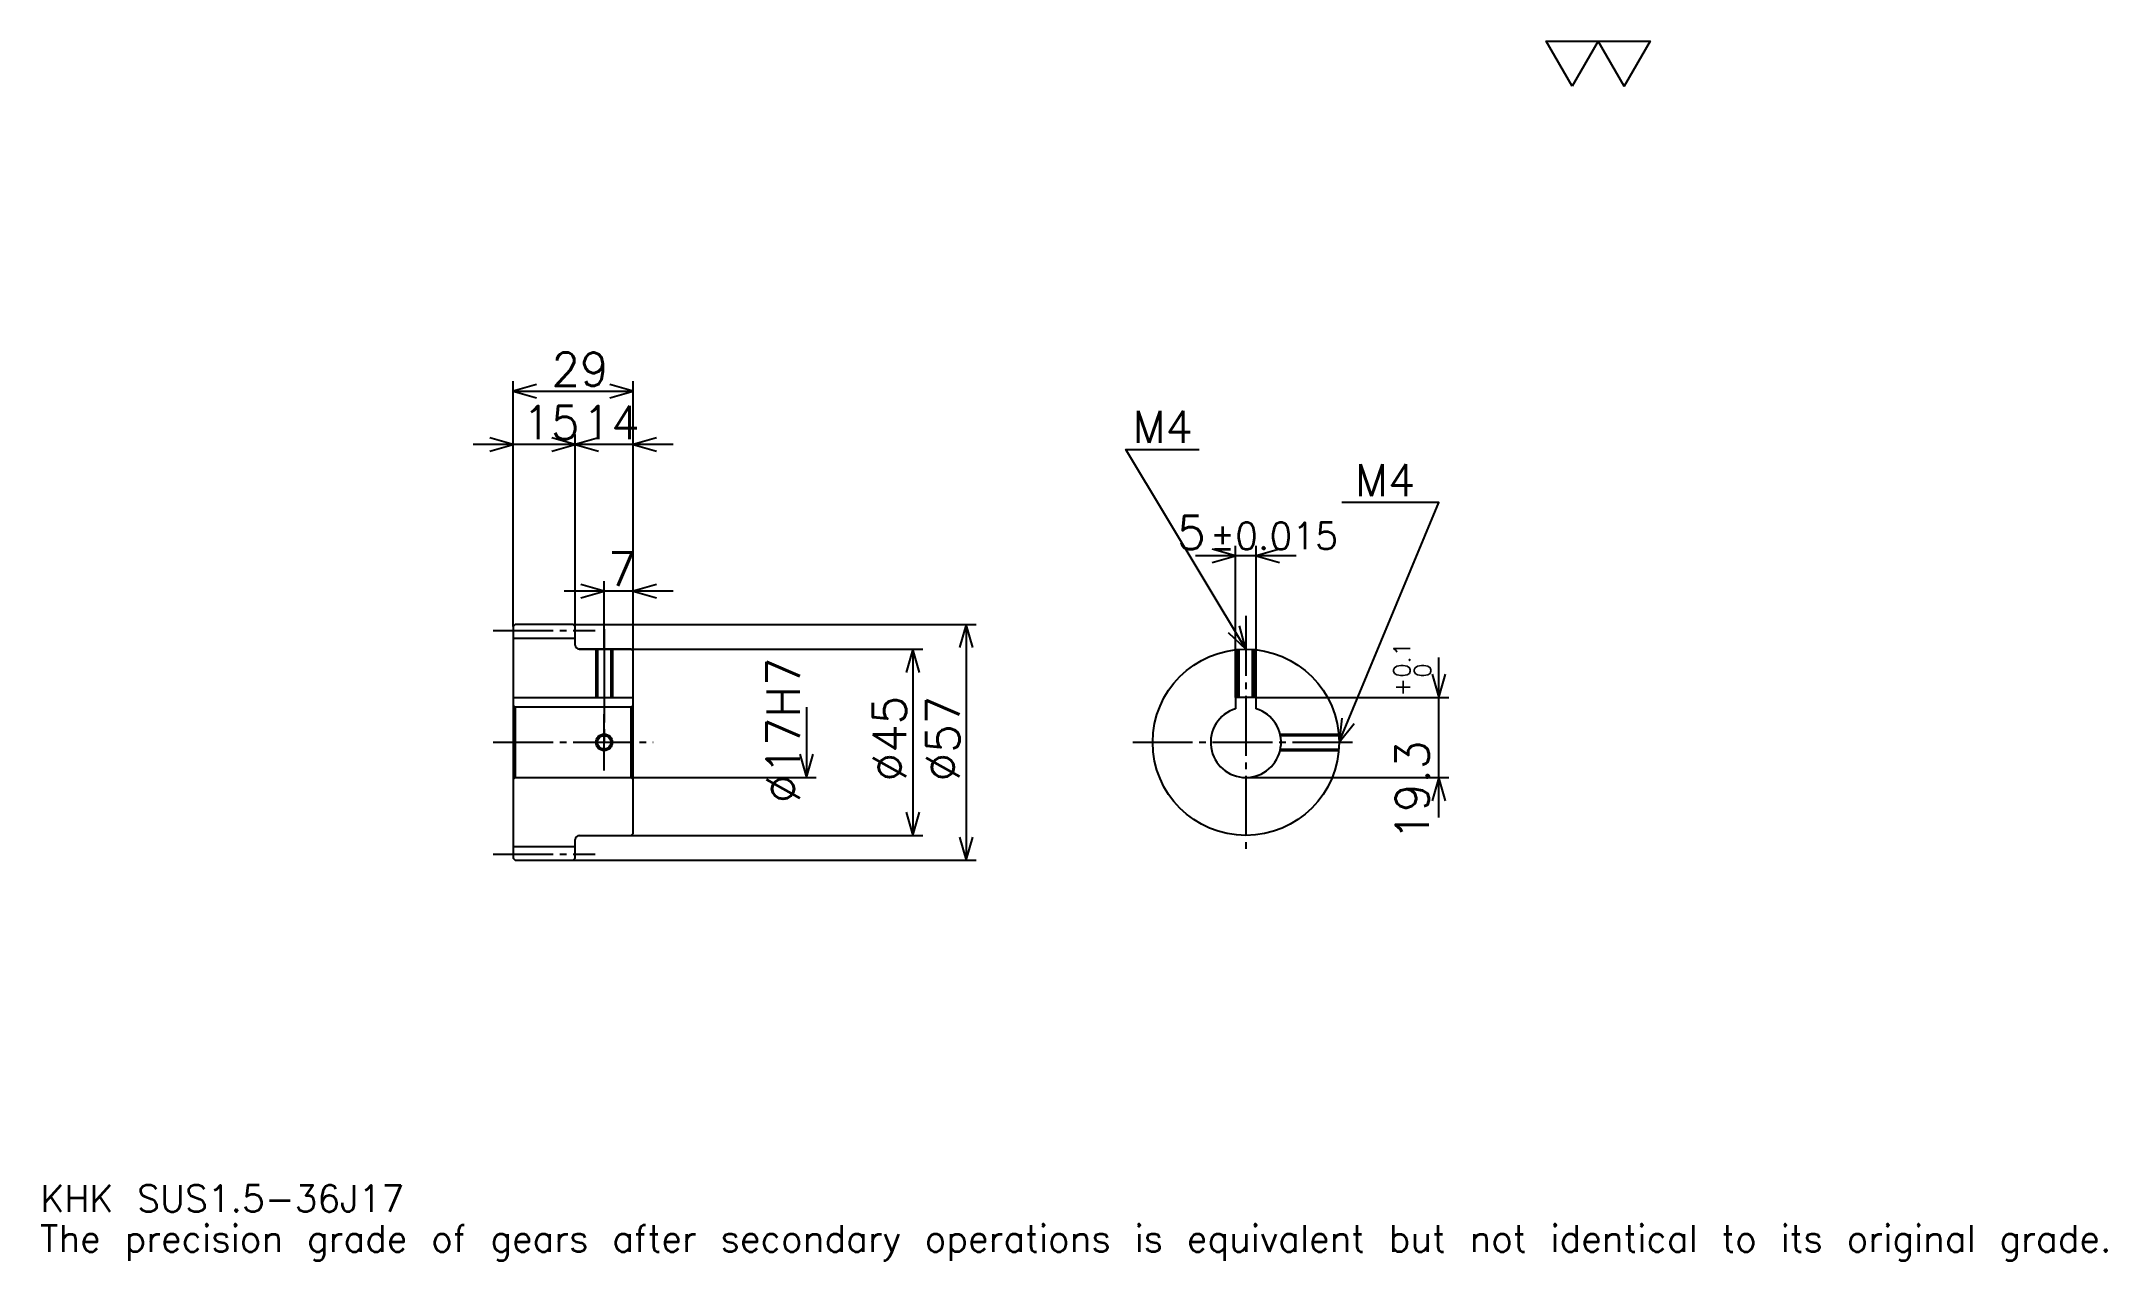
# Model space of a CAD drawing. Extents: x 16 to 515, y 6 to 300.
import ezdxf

# ---------------------------------------------------------------- set-up
doc = ezdxf.new("R2010")
doc.units = 0
doc.linetypes.add('DASHDOT', pattern=[19.304349, 14.478261, -1.608696, 1.608696, -1.608696])
doc.layers.get('0').update_dxf_attribs({"linetype": 'CONTINUOUS'})
doc.layers.add('DASHDOT', color=6, linetype='DASHDOT')
doc.styles.add('KANJI', font='TXT', dxfattribs={"bigfont": 'BIGFONT'})

msp = doc.modelspace()

# ---------------------------------------------------------------- linework, layer by layer
at = {"color": 5}
for p, q in [((130.304352, 159.608688), (130.304352, 218.32608)), ((130.304352, 215.91304), (159.304352, 215.91304)), ((159.304352, 159.608688), (159.304352, 218.32608)), ((145.304352, 159.608688), (145.304352, 205.456512)), ((154.956528, 203.043472), (120.652176, 203.043472)), ((168.956528, 203.043472), (135.652176, 203.043472)), ((319.434784, 176.130432), (295.130432, 176.130432)), ((304.782593, 141.908691), (304.782593, 178.543472)), ((309.782593, 141.908691), (309.782593, 178.543472)), ((152.304352, 159.608688), (152.304352, 170.065216)), ((168.956528, 167.652161), (142.652176, 167.652161)), ((130.304352, 159.108688), (130.304352, 159.608688)), ((144.804352, 159.608688), (159.304352, 159.608688)), ((145.304352, 159.108688), (145.304352, 159.608688)), ((152.304352, 153.608688), (152.304352, 159.608688)), ((152.304352, 153.608688), (152.304352, 159.608688)), ((159.304352, 159.608688), (242.152176, 159.608688)), ((159.304352, 153.108688), (159.304352, 159.608688)), ((239.739136, 159.608688), (239.739136, 102.608688)), ((146.304352, 153.608688), (159.304352, 153.608688)), ((159.304352, 153.608688), (229.282608, 153.608688)), ((226.869568, 153.608688), (226.869568, 108.608688)), ((353.913025, 112.956512), (353.913025, 151.560867)), ((309.782593, 141.908691), (356.32608, 141.908691)), ((201.130432, 139.608688), (201.130432, 122.608688)), ((159.304352, 122.608688), (203.543488, 122.608688)), ((307.282593, 122.608688), (356.32608, 122.608688)), ((146.304352, 108.608688), (159.304352, 108.608688)), ((159.304352, 108.608688), (229.282608, 108.608688)), ((144.804352, 102.608688), (159.304352, 102.608688)), ((159.304352, 102.608688), (242.152176, 102.608688))]:
    msp.add_line(p, q, dxfattribs=at)
at = {"color": 4}
for p, q in [((130.304352, 156.233688), (145.304352, 156.233688)), ((130.304352, 141.908691), (159.304352, 141.908691)), ((158.804352, 139.608688), (159.304352, 140.108688)), ((130.804352, 139.608688), (130.804352, 122.608688)), ((158.804352, 122.608688), (159.304352, 122.108688)), ((130.304352, 105.983688), (145.304352, 105.983688))]:
    msp.add_line(p, q, dxfattribs=at)
at = {"color": 7}
msp.add_lwpolyline([(386.086945, 289.565216), (379.813019, 300.440002), (404.908691, 300.440002), (398.634766, 289.565216), (392.36087, 300.440002), (386.086945, 289.565216)], dxfattribs=at)
at = {"color": 5}
for points in [[(135.934784, 217.521729), (130.304352, 215.91304), (135.934784, 214.304352)], [(153.67392, 214.304352), (159.304352, 215.91304), (153.67392, 217.521729)], [(124.67392, 201.434784), (130.304352, 203.043472), (124.67392, 204.652161)], [(139.67392, 201.434784), (145.304352, 203.043472), (139.67392, 204.652161)], [(150.934784, 204.652161), (145.304352, 203.043472), (150.934784, 201.434784)], [(164.934784, 204.652161), (159.304352, 203.043472), (164.934784, 201.434784)], [(307.282593, 153.608688), (278.326111, 201.869568), (296.021729, 201.869568)], [(329.782593, 131.108688), (353.913025, 189), (330.426086, 189)], [(299.152161, 174.521729), (304.782593, 176.130432), (299.152161, 177.73912)], [(315.413025, 177.73912), (309.782593, 176.130432), (315.413025, 174.521729)], [(146.67392, 166.043472), (152.304352, 167.652161), (146.67392, 169.260864)], [(164.934784, 169.260864), (159.304352, 167.652161), (164.934784, 166.043472)], [(241.347839, 153.978256), (239.739136, 159.608688), (238.130432, 153.978256)], [(303.006348, 157.609085), (307.282593, 153.608688), (305.765198, 159.26442)], [(228.478271, 147.978256), (226.869568, 153.608688), (225.260864, 147.978256)], [(352.304352, 147.539124), (353.913025, 141.908691), (355.521729, 147.539124)], [(330.463989, 136.924652), (329.782593, 131.108688), (333.433716, 135.686798)], [(199.521744, 128.23912), (201.130432, 122.608688), (202.739136, 128.23912)], [(355.521729, 116.978256), (353.913025, 122.608688), (352.304352, 116.978256)], [(225.260864, 114.23912), (226.869568, 108.608688), (228.478271, 114.23912)], [(238.130432, 108.23912), (239.739136, 102.608688), (241.347839, 108.23912)]]:
    msp.add_lwpolyline(points, dxfattribs=at)
at = {"color": 4}
for points in [[(145.304352, 154.608688), (145.304352, 159.108688), (144.804352, 159.608688), (130.804352, 159.608688), (130.304352, 159.108688), (130.304352, 122.108688)], [(146.304352, 108.608688), (158.804352, 108.608688), (159.304352, 109.108688), (159.304352, 153.108688), (158.804352, 153.608688), (146.304352, 153.608688)], [(150.304352, 153.608688), (150.304352, 141.908691)], [(150.684357, 153.608688), (150.684357, 141.908691)], [(153.924347, 153.608688), (153.924347, 141.908691)], [(154.304352, 153.608688), (154.304352, 141.908691)], [(305.282593, 141.908691), (305.282593, 153.519623)], [(305.662598, 141.908691), (305.662598, 153.550293)], [(308.902588, 141.908691), (308.902588, 153.550293)], [(309.282593, 141.908691), (309.282593, 153.519623)], [(130.304352, 122.108688), (130.804352, 122.608688), (158.804352, 122.608688), (158.804352, 139.608688), (130.804352, 139.608688), (130.304352, 140.108688)], [(309.782593, 139.232727), (309.782593, 141.908691), (304.782593, 141.908691), (304.782593, 139.232727)], [(315.543945, 133.108688), (329.693542, 133.108688)], [(315.626801, 132.728683), (329.724213, 132.728683)], [(315.543945, 129.108688), (329.693542, 129.108688)], [(315.626801, 129.488693), (329.724213, 129.488693)], [(130.304352, 122.108688), (130.304352, 103.108688), (130.804352, 102.608688), (144.804352, 102.608688), (145.304352, 103.108688), (145.304352, 107.608688)]]:
    msp.add_lwpolyline(points, dxfattribs=at)
for centre, radius in [((307.282593, 131.108688), 22.5), ((152.304352, 131.108688), 1.62)]:
    msp.add_circle(centre, radius, dxfattribs=at)
at = {"color": 7}
msp.add_circle((152.304352, 131.108688), 2, dxfattribs=at)
at = {"color": 4}
for centre, radius, start, end in [((146.304352, 154.608688), 1, 180, 270), ((307.282593, 131.108688), 8.5, 107.10463483, 72.89536517), ((146.304352, 107.608688), 1, 90, 180)]:
    msp.add_arc(centre, radius, start, end, dxfattribs=at)
at = {"layer": 'DASHDOT', "color": 7}
for p, q in [((307.282593, 161.652161), (307.282593, 103.7826)), ((125.478264, 158.108688), (150.130432, 158.108688)), ((152.304352, 153.608688), (152.304352, 131.108688)), ((125.478264, 131.108688), (164.130432, 131.108688)), ((279.956543, 131.108688), (334.608704, 131.108688)), ((125.478264, 104.108688), (150.130432, 104.108688))]:
    msp.add_line(p, q, dxfattribs=at)
for points in [[(152.304352, 158.434784), (152.304352, 137.082596)], [(152.304352, 124.2826), (152.304352, 137.934769)], [(145.478271, 131.108688), (159.130432, 131.108688)]]:
    msp.add_lwpolyline(points, dxfattribs=at)

# ---------------------------------------------------------------- texts
at = {"color": 7, "style": 'KANJI'}
for s, height, p in [('29', 8.043478, (139.576096, 217.199997)), ('15', 8.043478, (132.576096, 204.330429)), ('14', 8.043478, (147.076096, 204.330429)), ('M4', 7.721739, (279.934784, 203.478256)), ('M4', 7.721739, (333.643494, 190.608688)), ('5', 8.043478, (290.67926, 177.73912)), ('%%p0.015', 6.434783, (298.641327, 177.73912)), ('7', 8.043478, (153.190216, 168.939117)), ('KHK SUS1.5-36J17', 6.434783, (16.086956, 17.695652)), ('The precision grade of gears after secondary operations is equivalent but not identical to its original grade.', 6.434783, (16.086956, 8.043478))]:
    msp.add_text(s, height=height, dxfattribs=at).set_placement(p)
for s, height, p in [('%%c17H7', 8.043478, (199.521744, 116.429337)), ('0.1', 4.021739, (346.995667, 146.713562)), ('+', 4.021739, (346.995667, 142.209213)), ('0', 4.021739, (351.982605, 146.713562)), ('%%c45', 8.043478, (225.260864, 121.6576)), ('%%c57', 8.043478, (238.130432, 121.6576)), ('19.3', 8.043478, (351.5, 107.393845))]:
    msp.add_text(s, height=height, rotation=90, dxfattribs=at).set_placement(p)

doc.saveas('drawing.dxf')
